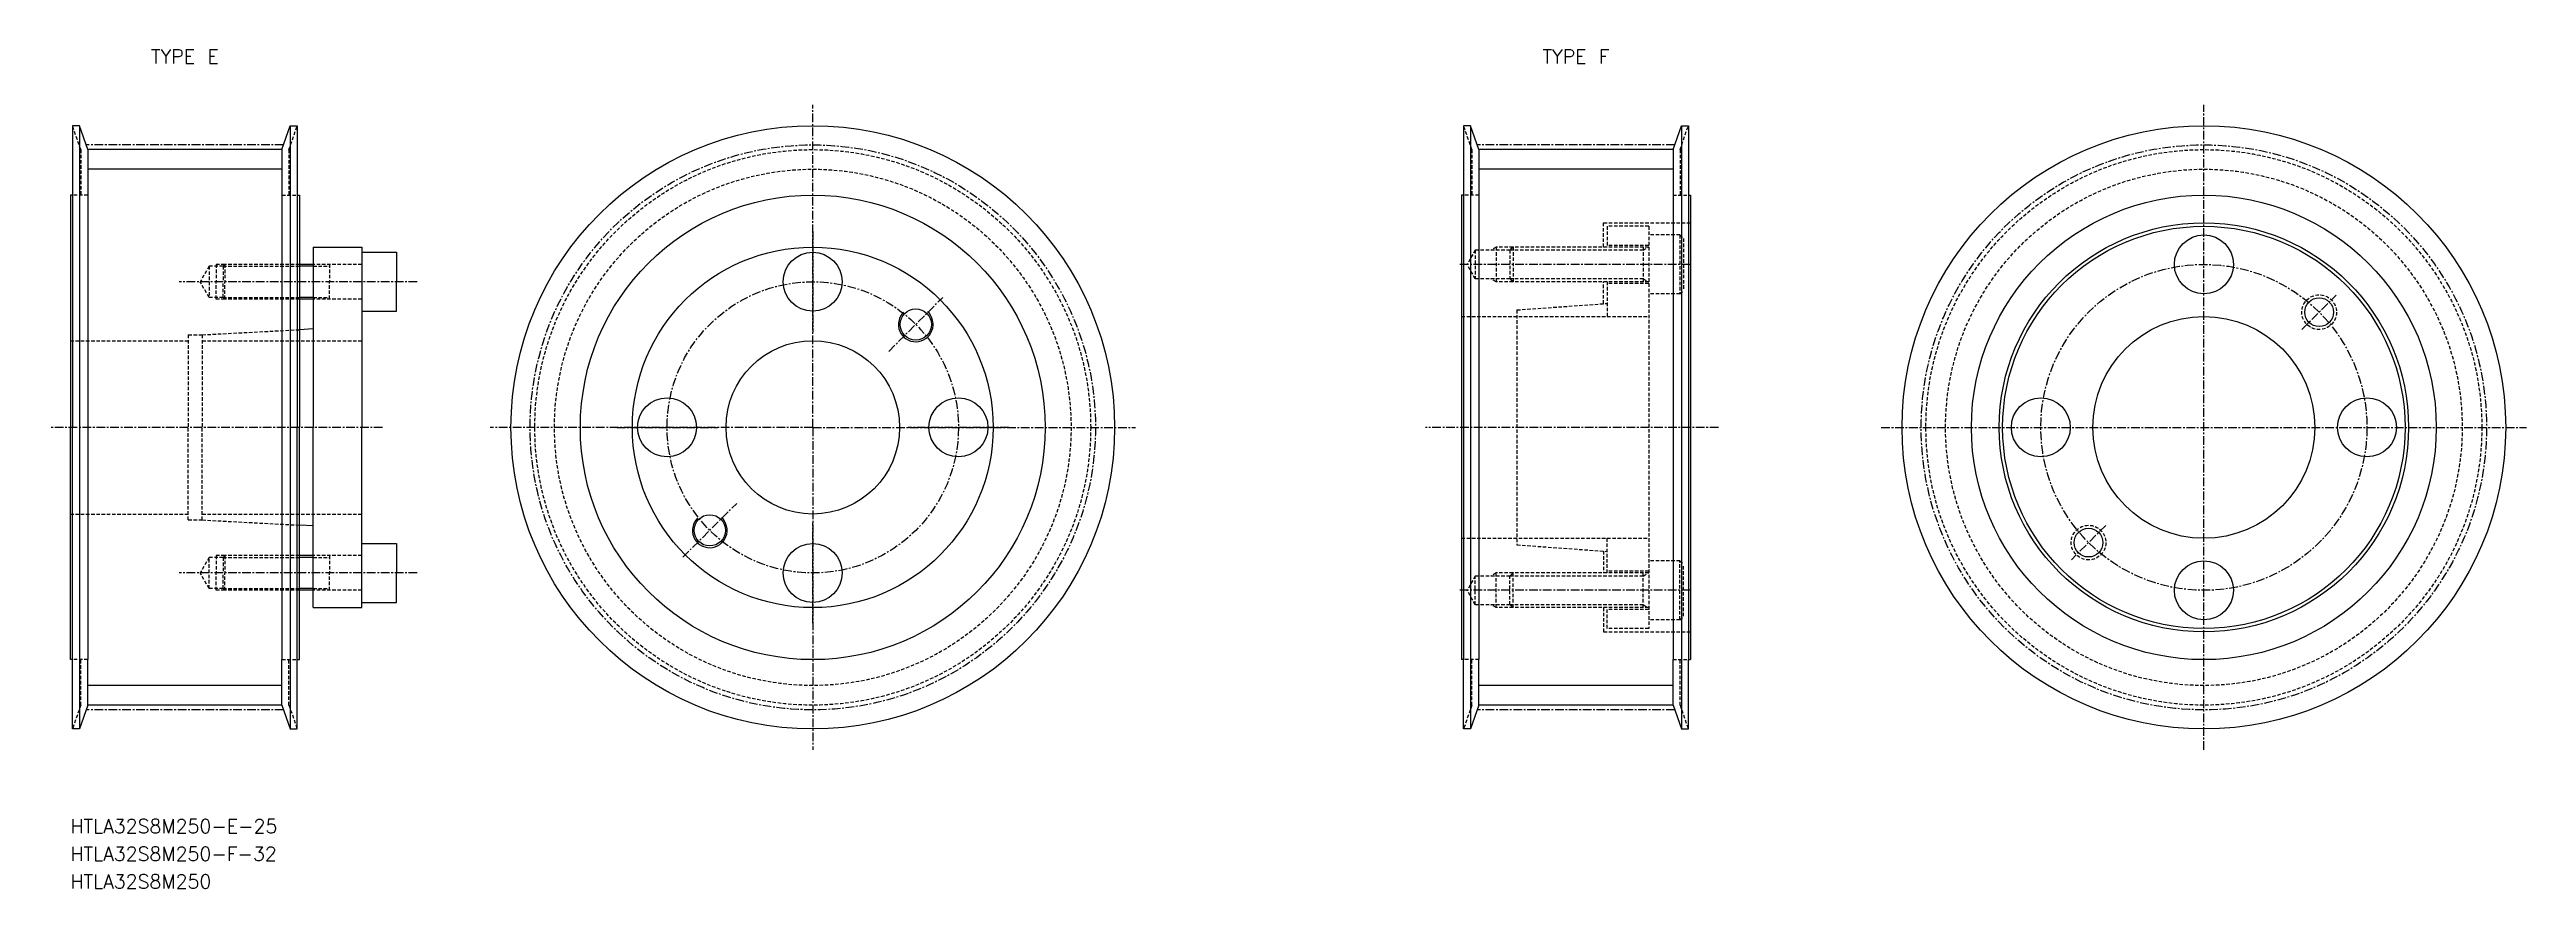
# Model space of a CAD drawing. Extents: x 5580 to 5937, y 12173 to 12294.
import ezdxf
from ezdxf.enums import TextEntityAlignment as Align

# ---------------------------------------------------------------- set-up
doc = ezdxf.new("R2010")
doc.units = 0
doc.linetypes.add('CENTER', pattern=[2, 1.25, -0.25, 0.25, -0.25])
doc.linetypes.add('DASHED', pattern=[0.75, 0.5, -0.25])
doc.layers.get('0').update_dxf_attribs({"linetype": 'CONTINUOUS'})
doc.layers.add('CENTER', color=1, linetype='CENTER')
doc.styles.add('MISUMI', font='txt.shx')

msp = doc.modelspace()

# ---------------------------------------------------------------- linework, layer by layer
at = {"color": 3, "linetype": 'DASHED'}
for p, q in [((5584.15, 12279.74), (5582.95, 12283.18)), ((5614.15, 12279.74), (5615.35, 12283.18)), ((5784.65, 12279.74), (5783.45, 12283.18)), ((5814.65, 12279.74), (5815.85, 12283.18)), ((5584.15, 12279.74), (5584.15, 12273.18)), ((5614.15, 12279.74), (5614.15, 12273.18)), ((5784.65, 12279.74), (5784.65, 12273.18)), ((5814.65, 12279.74), (5814.65, 12273.18)), ((5585.15, 12273.18), (5582.95, 12273.18)), ((5613.15, 12273.18), (5615.35, 12273.18)), ((5785.65, 12273.18), (5783.45, 12273.18)), ((5813.65, 12273.18), (5815.85, 12273.18)), ((5803.64, 12269.18), (5816.15, 12269.18)), ((5803.64, 12265.68), (5803.64, 12269.18)), ((5810.14, 12268.68), (5804.14, 12268.68)), ((5804.14, 12268.68), (5804.14, 12265.68)), ((5810.14, 12268.68), (5810.14, 12210.68)), ((5814.64, 12267.43), (5810.14, 12267.43)), ((5814.64, 12267.43), (5814.64, 12258.93)), ((5814.64, 12267.43), (5815.14, 12266.93)), ((5815.14, 12266.93), (5815.14, 12259.43)), ((5603.65, 12263.18), (5603.65, 12260.68)), ((5604.9, 12263.18), (5603.65, 12263.18)), ((5604.9, 12263.18), (5604.65, 12262.93)), ((5615.65, 12263.18), (5604.9, 12263.18)), ((5604.9, 12263.18), (5604.9, 12260.68)), ((5624.65, 12263.18), (5617.65, 12263.18)), ((5619.98, 12263.18), (5619.98, 12260.68)), ((5785.14, 12265.24), (5783.95, 12263.18)), ((5785.14, 12261.11), (5783.95, 12263.18)), ((5790.14, 12265.24), (5785.14, 12265.24)), ((5785.14, 12265.24), (5785.14, 12261.11)), ((5788.14, 12265.68), (5787.39, 12265.24)), ((5790.58, 12265.68), (5788.14, 12265.68)), ((5788.14, 12265.68), (5788.14, 12260.68)), ((5790.58, 12265.68), (5790.14, 12265.24)), ((5809.34, 12265.24), (5790.14, 12265.24)), ((5790.14, 12265.24), (5790.14, 12261.11)), ((5810.14, 12265.68), (5790.58, 12265.68)), ((5790.58, 12265.68), (5790.58, 12260.68)), ((5810.14, 12265.93), (5804.14, 12265.93)), ((5809.34, 12265.68), (5809.34, 12260.68)), ((5809.34, 12265.24), (5810.09, 12265.68)), ((5602.65, 12262.93), (5601.35, 12260.68)), ((5602.65, 12258.43), (5601.35, 12260.68)), ((5602.65, 12262.93), (5602.65, 12258.43)), ((5604.65, 12262.93), (5602.65, 12262.93)), ((5603.65, 12258.18), (5603.65, 12260.68)), ((5604.65, 12262.93), (5615.65, 12262.93)), ((5604.65, 12262.93), (5604.65, 12260.68)), ((5604.65, 12258.43), (5604.65, 12260.68)), ((5604.9, 12258.18), (5604.9, 12260.68)), ((5617.65, 12262.93), (5619.98, 12262.93)), ((5619.98, 12258.18), (5619.98, 12260.68)), ((5790.14, 12261.11), (5785.14, 12261.11)), ((5788.14, 12260.68), (5787.39, 12261.11)), ((5790.58, 12260.68), (5788.14, 12260.68)), ((5809.34, 12261.11), (5790.14, 12261.11)), ((5790.58, 12260.68), (5790.14, 12261.11)), ((5810.14, 12260.68), (5790.58, 12260.68)), ((5803.64, 12257.52), (5803.64, 12260.68)), ((5804.14, 12260.68), (5804.14, 12255.68)), ((5810.14, 12260.43), (5804.14, 12260.43)), ((5809.34, 12261.11), (5810.09, 12260.68)), ((5814.64, 12258.93), (5815.14, 12259.43)), ((5604.65, 12258.43), (5602.65, 12258.43)), ((5604.9, 12258.18), (5603.65, 12258.18)), ((5604.65, 12258.43), (5615.65, 12258.43)), ((5604.9, 12258.18), (5604.65, 12258.43)), ((5615.65, 12258.18), (5604.9, 12258.18)), ((5617.65, 12258.43), (5619.98, 12258.43)), ((5624.65, 12258.18), (5617.65, 12258.18)), ((5791.14, 12256.62), (5804.14, 12257.55)), ((5791.14, 12256.62), (5791.14, 12222.74)), ((5814.64, 12258.93), (5810.14, 12258.93)), ((5599.65, 12253.03), (5599.65, 12239.68)), ((5599.65, 12253.03), (5601.65, 12253.03)), ((5601.65, 12253.03), (5615.65, 12253.77)), ((5601.65, 12253.03), (5601.65, 12239.68)), ((5783.15, 12255.68), (5810.14, 12255.68)), ((5582.65, 12252.18), (5599.65, 12252.18)), ((5601.65, 12252.18), (5624.65, 12252.18)), ((5599.65, 12226.33), (5599.65, 12239.68)), ((5601.65, 12226.33), (5601.65, 12239.68)), ((5582.65, 12227.18), (5599.65, 12227.18)), ((5599.65, 12226.33), (5601.65, 12226.33)), ((5601.65, 12227.18), (5624.65, 12227.18)), ((5601.65, 12226.33), (5615.65, 12225.58)), ((5602.65, 12220.93), (5601.35, 12218.68)), ((5602.65, 12216.43), (5602.65, 12220.93)), ((5604.65, 12220.93), (5602.65, 12220.93)), ((5604.9, 12221.18), (5603.65, 12221.18)), ((5603.65, 12221.18), (5603.65, 12218.68)), ((5604.9, 12221.18), (5604.65, 12220.93)), ((5604.65, 12220.93), (5615.65, 12220.93)), ((5604.65, 12220.93), (5604.65, 12218.68)), ((5615.65, 12221.18), (5604.9, 12221.18)), ((5604.9, 12221.18), (5604.9, 12218.68)), ((5624.65, 12221.18), (5617.65, 12221.18)), ((5617.65, 12220.93), (5619.98, 12220.93)), ((5619.98, 12221.18), (5619.98, 12218.68)), ((5783.15, 12223.68), (5810.14, 12223.68)), ((5791.14, 12222.74), (5804.14, 12221.8)), ((5803.64, 12221.84), (5803.64, 12218.68)), ((5804.14, 12218.68), (5804.14, 12223.68)), ((5814.64, 12220.43), (5810.14, 12220.43)), ((5814.64, 12211.93), (5814.64, 12220.43)), ((5814.64, 12220.43), (5815.14, 12219.93)), ((5602.65, 12216.43), (5601.35, 12218.68)), ((5603.65, 12216.18), (5603.65, 12218.68)), ((5604.65, 12216.43), (5604.65, 12218.68)), ((5604.9, 12216.18), (5604.9, 12218.68)), ((5619.98, 12216.18), (5619.98, 12218.68)), ((5785.14, 12218.24), (5783.95, 12216.18)), ((5785.14, 12214.11), (5785.14, 12218.24)), ((5790.14, 12218.24), (5785.14, 12218.24)), ((5788.14, 12218.68), (5787.39, 12218.24)), ((5790.58, 12218.68), (5788.14, 12218.68)), ((5788.14, 12213.68), (5788.14, 12218.68)), ((5790.58, 12218.68), (5790.14, 12218.24)), ((5809.34, 12218.24), (5790.14, 12218.24)), ((5790.14, 12214.11), (5790.14, 12218.24)), ((5810.14, 12218.68), (5790.58, 12218.68)), ((5790.58, 12213.68), (5790.58, 12218.68)), ((5810.14, 12218.93), (5804.14, 12218.93)), ((5809.34, 12213.68), (5809.34, 12218.68)), ((5809.34, 12218.24), (5810.09, 12218.68)), ((5815.14, 12212.43), (5815.14, 12219.93)), ((5604.65, 12216.43), (5602.65, 12216.43)), ((5604.9, 12216.18), (5603.65, 12216.18)), ((5604.65, 12216.43), (5615.65, 12216.43)), ((5604.9, 12216.18), (5604.65, 12216.43)), ((5615.65, 12216.18), (5604.9, 12216.18)), ((5617.65, 12216.43), (5619.98, 12216.43)), ((5624.65, 12216.18), (5617.65, 12216.18)), ((5785.14, 12214.11), (5783.95, 12216.18)), ((5790.14, 12214.11), (5785.14, 12214.11)), ((5788.14, 12213.68), (5787.39, 12214.11)), ((5790.58, 12213.68), (5788.14, 12213.68)), ((5809.34, 12214.11), (5790.14, 12214.11)), ((5790.58, 12213.68), (5790.14, 12214.11)), ((5810.14, 12213.68), (5790.58, 12213.68)), ((5803.64, 12213.68), (5803.64, 12210.18)), ((5804.14, 12210.68), (5804.14, 12213.68)), ((5810.14, 12213.43), (5804.14, 12213.43)), ((5809.34, 12214.11), (5810.09, 12213.68)), ((5803.64, 12210.18), (5816.15, 12210.18)), ((5810.14, 12210.68), (5804.14, 12210.68)), ((5814.64, 12211.93), (5810.14, 12211.93)), ((5814.64, 12211.93), (5815.14, 12212.43)), ((5585.15, 12206.18), (5582.95, 12206.18)), ((5584.15, 12199.62), (5584.15, 12206.18)), ((5613.15, 12206.18), (5615.35, 12206.18)), ((5614.15, 12199.62), (5614.15, 12206.18)), ((5785.65, 12206.18), (5783.45, 12206.18)), ((5784.65, 12199.62), (5784.65, 12206.18)), ((5813.65, 12206.18), (5815.85, 12206.18)), ((5814.65, 12199.62), (5814.65, 12206.18)), ((5584.15, 12199.62), (5582.95, 12196.18)), ((5614.15, 12199.62), (5615.35, 12196.18)), ((5784.65, 12199.62), (5783.45, 12196.18)), ((5814.65, 12199.62), (5815.85, 12196.18))]:
    msp.add_line(p, q, dxfattribs=at)
at = {"color": 7, "linetype": 'CONTINUOUS'}
for p, q in [((5582.95, 12283.18), (5582.95, 12273.18)), ((5583.95, 12283.18), (5582.95, 12283.18)), ((5583.95, 12283.18), (5583.95, 12196.18)), ((5585.15, 12279.74), (5583.95, 12283.18)), ((5613.15, 12279.74), (5614.35, 12283.18)), ((5614.35, 12283.18), (5615.35, 12283.18)), ((5614.35, 12283.18), (5614.35, 12196.18)), ((5615.35, 12283.18), (5615.35, 12273.18)), ((5783.45, 12283.18), (5783.45, 12273.18)), ((5784.45, 12283.18), (5783.45, 12283.18)), ((5784.45, 12283.18), (5784.45, 12196.18)), ((5785.65, 12279.74), (5784.45, 12283.18)), ((5813.65, 12279.74), (5814.85, 12283.18)), ((5814.85, 12283.18), (5815.85, 12283.18)), ((5814.85, 12283.18), (5814.85, 12196.18)), ((5815.85, 12283.18), (5815.85, 12273.18)), ((5613.15, 12279.74), (5585.15, 12279.74)), ((5585.15, 12279.74), (5585.15, 12273.18)), ((5613.15, 12279.74), (5613.15, 12273.18)), ((5813.65, 12279.74), (5785.65, 12279.74)), ((5785.65, 12279.74), (5785.65, 12273.18)), ((5813.65, 12279.74), (5813.65, 12273.18)), ((5582.65, 12273.18), (5582.65, 12239.68)), ((5582.95, 12273.18), (5582.65, 12273.18)), ((5582.95, 12273.18), (5582.95, 12239.68)), ((5585.15, 12273.18), (5585.15, 12206.18)), ((5613.15, 12273.18), (5613.15, 12206.18)), ((5615.35, 12273.18), (5615.35, 12239.68)), ((5615.35, 12273.18), (5615.65, 12273.18)), ((5615.65, 12273.18), (5615.65, 12263.18)), ((5783.15, 12273.18), (5783.15, 12206.18)), ((5783.45, 12273.18), (5783.15, 12273.18)), ((5783.45, 12273.18), (5783.45, 12206.18)), ((5785.65, 12273.18), (5785.65, 12206.18)), ((5813.65, 12273.18), (5813.65, 12206.18)), ((5815.85, 12273.18), (5815.85, 12206.18)), ((5815.85, 12273.18), (5816.15, 12273.18)), ((5816.15, 12273.18), (5816.15, 12206.18)), ((5615.65, 12263.18), (5615.65, 12258.18)), ((5617.65, 12263.18), (5615.65, 12263.18)), ((5617.65, 12265.68), (5624.65, 12265.68)), ((5617.65, 12265.68), (5617.65, 12263.18)), ((5617.65, 12263.18), (5617.65, 12258.18)), ((5624.65, 12265.68), (5624.65, 12264.93)), ((5624.65, 12264.93), (5624.65, 12256.43)), ((5624.65, 12264.93), (5629.65, 12264.93)), ((5629.65, 12264.93), (5629.65, 12260.68)), ((5629.65, 12256.43), (5629.65, 12260.68)), ((5615.65, 12258.18), (5615.65, 12253.77)), ((5617.65, 12258.18), (5615.65, 12258.18)), ((5617.65, 12258.18), (5617.65, 12253.88)), ((5624.65, 12256.43), (5624.65, 12239.68)), ((5624.65, 12256.43), (5629.65, 12256.43)), ((5617.65, 12253.88), (5615.65, 12253.77)), ((5615.65, 12253.77), (5615.65, 12239.68)), ((5617.65, 12253.88), (5617.65, 12239.68)), ((5582.65, 12206.18), (5582.65, 12239.68)), ((5582.95, 12206.18), (5582.95, 12239.68)), ((5615.35, 12206.18), (5615.35, 12239.68)), ((5615.65, 12225.58), (5615.65, 12239.68)), ((5617.65, 12225.48), (5617.65, 12239.68)), ((5624.65, 12222.93), (5624.65, 12239.68)), ((5615.65, 12221.18), (5615.65, 12225.58)), ((5617.65, 12225.48), (5615.65, 12225.58)), ((5617.65, 12221.18), (5617.65, 12225.48)), ((5615.65, 12216.18), (5615.65, 12221.18)), ((5617.65, 12221.18), (5615.65, 12221.18)), ((5617.65, 12216.18), (5617.65, 12221.18)), ((5624.65, 12214.43), (5624.65, 12222.93)), ((5624.65, 12222.93), (5629.65, 12222.93)), ((5629.65, 12222.93), (5629.65, 12218.68)), ((5629.65, 12214.43), (5629.65, 12218.68)), ((5615.65, 12206.18), (5615.65, 12216.18)), ((5617.65, 12216.18), (5615.65, 12216.18)), ((5617.65, 12213.68), (5617.65, 12216.18)), ((5617.65, 12213.68), (5624.65, 12213.68)), ((5624.65, 12214.43), (5629.65, 12214.43)), ((5624.65, 12213.68), (5624.65, 12214.43)), ((5582.95, 12206.18), (5582.65, 12206.18)), ((5582.95, 12196.18), (5582.95, 12206.18)), ((5585.15, 12199.62), (5585.15, 12206.18)), ((5613.15, 12199.62), (5613.15, 12206.18)), ((5615.35, 12196.18), (5615.35, 12206.18)), ((5615.35, 12206.18), (5615.65, 12206.18)), ((5783.45, 12206.18), (5783.15, 12206.18)), ((5783.45, 12196.18), (5783.45, 12206.18)), ((5785.65, 12199.62), (5785.65, 12206.18)), ((5813.65, 12199.62), (5813.65, 12206.18)), ((5815.85, 12196.18), (5815.85, 12206.18)), ((5815.85, 12206.18), (5816.15, 12206.18)), ((5585.15, 12199.62), (5583.95, 12196.18)), ((5613.15, 12199.62), (5585.15, 12199.62)), ((5613.15, 12199.62), (5614.35, 12196.18)), ((5785.65, 12199.62), (5784.45, 12196.18)), ((5813.65, 12199.62), (5785.65, 12199.62)), ((5813.65, 12199.62), (5814.85, 12196.18)), ((5583.95, 12196.18), (5582.95, 12196.18)), ((5614.35, 12196.18), (5615.35, 12196.18)), ((5784.45, 12196.18), (5783.45, 12196.18)), ((5814.85, 12196.18), (5815.85, 12196.18))]:
    msp.add_line(p, q, dxfattribs=at)
at = {"color": 3, "linetype": 'CONTINUOUS'}
for p, q in [((5613.15, 12276.91), (5585.15, 12276.91)), ((5813.65, 12276.91), (5785.65, 12276.91)), ((5613.15, 12202.45), (5585.15, 12202.45)), ((5813.65, 12202.45), (5785.65, 12202.45))]:
    msp.add_line(p, q, dxfattribs=at)
at = {"color": 3}
for p, q in [((5617.65, 12262.93), (5615.65, 12262.93)), ((5617.65, 12258.43), (5615.65, 12258.43)), ((5617.65, 12220.93), (5615.65, 12220.93)), ((5617.65, 12216.43), (5615.65, 12216.43))]:
    msp.add_line(p, q, dxfattribs=at)
at = {"color": 7, "linetype": 'CONTINUOUS'}
for centre, radius in [((5689.65, 12239.68), 43.5), ((5890.15, 12239.68), 43.5), ((5689.65, 12239.68), 33.5), ((5890.15, 12239.68), 33.5), ((5890.15, 12239.68), 29.5), ((5890.15, 12239.68), 29), ((5890.15, 12263.18), 4.25), ((5689.65, 12239.68), 26), ((5689.65, 12239.68), 26), ((5689.65, 12260.68), 4.25), ((5704.49, 12254.53), 2.25), ((5906.76, 12256.29), 2.07), ((5890.15, 12239.68), 16), ((5689.65, 12239.68), 12.5), ((5668.65, 12239.68), 4.25), ((5710.65, 12239.68), 4.25), ((5866.65, 12239.68), 4.25), ((5913.65, 12239.68), 4.25), ((5674.8, 12224.83), 2.25), ((5873.53, 12223.06), 2.07), ((5689.65, 12218.68), 4.25), ((5890.15, 12216.18), 4.25)]:
    msp.add_circle(centre, radius, dxfattribs=at)
at = {"color": 3, "linetype": 'DASHED'}
for centre, radius in [((5689.65, 12239.68), 40.06), ((5890.15, 12239.68), 40.06), ((5689.65, 12239.68), 37.23), ((5890.15, 12239.68), 37.23), ((5906.76, 12256.29), 2.5), ((5873.53, 12223.06), 2.5)]:
    msp.add_circle(centre, radius, dxfattribs=at)
at = {"color": 3}
for centre in [(5704.49, 12254.53), (5674.8, 12224.83)]:
    msp.add_arc(centre, 2.5, 135, 47, dxfattribs=at)
at = {"layer": 'CENTER', "color": 1, "linetype": 'CENTER'}
for p, q in [((5689.65, 12239.68), (5689.65, 12286.18)), ((5890.15, 12193.18), (5890.15, 12286.18)), ((5613.38, 12280.42), (5584.91, 12280.42)), ((5813.88, 12280.42), (5785.41, 12280.42)), ((5689.65, 12267.93), (5689.65, 12253.43)), ((5816.14, 12263.18), (5782.8, 12263.18)), ((5632.65, 12260.68), (5598.35, 12260.68)), ((5700.61, 12250.64), (5708.38, 12258.42)), ((5904.29, 12253.82), (5909.24, 12258.77)), ((5627.65, 12239.68), (5579.65, 12239.68)), ((5689.65, 12239.68), (5643.15, 12239.68)), ((5661.4, 12239.68), (5675.9, 12239.68)), ((5689.65, 12239.68), (5689.65, 12193.18)), ((5689.65, 12239.68), (5736.15, 12239.68)), ((5717.9, 12239.68), (5703.4, 12239.68)), ((5820.19, 12239.68), (5777.97, 12239.68)), ((5843.65, 12239.68), (5936.65, 12239.68)), ((5670.91, 12220.94), (5678.69, 12228.72)), ((5689.65, 12211.43), (5689.65, 12225.93)), ((5876, 12225.54), (5871.05, 12220.59)), ((5632.65, 12218.68), (5598.35, 12218.68)), ((5816.14, 12216.18), (5782.8, 12216.18)), ((5613.38, 12198.93), (5584.91, 12198.93)), ((5813.88, 12198.93), (5785.41, 12198.93))]:
    msp.add_line(p, q, dxfattribs=at)
for centre, radius in [((5689.65, 12239.68), 40.74), ((5890.15, 12239.68), 40.74), ((5890.15, 12239.68), 23.5), ((5689.65, 12239.68), 21)]:
    msp.add_circle(centre, radius, dxfattribs=at)

# ---------------------------------------------------------------- texts
at = {"color": 7, "linetype": 'CONTINUOUS', "style": 'MISUMI'}
for s, p in [('TYPE E', (5599.15, 12293.18)), ('TYPE F', (5799.65, 12293.18))]:
    msp.add_text(s, height=2, dxfattribs=at).set_placement(p, align=Align.MIDDLE_CENTER)
for s, p in [('HTLA32S8M250-E-25', (5582.65, 12181.18)), ('HTLA32S8M250-F-32', (5582.65, 12177.18)), ('HTLA32S8M250', (5582.65, 12173.18))]:
    msp.add_text(s, height=2, dxfattribs=at).set_placement(p)

doc.saveas('drawing.dxf')
